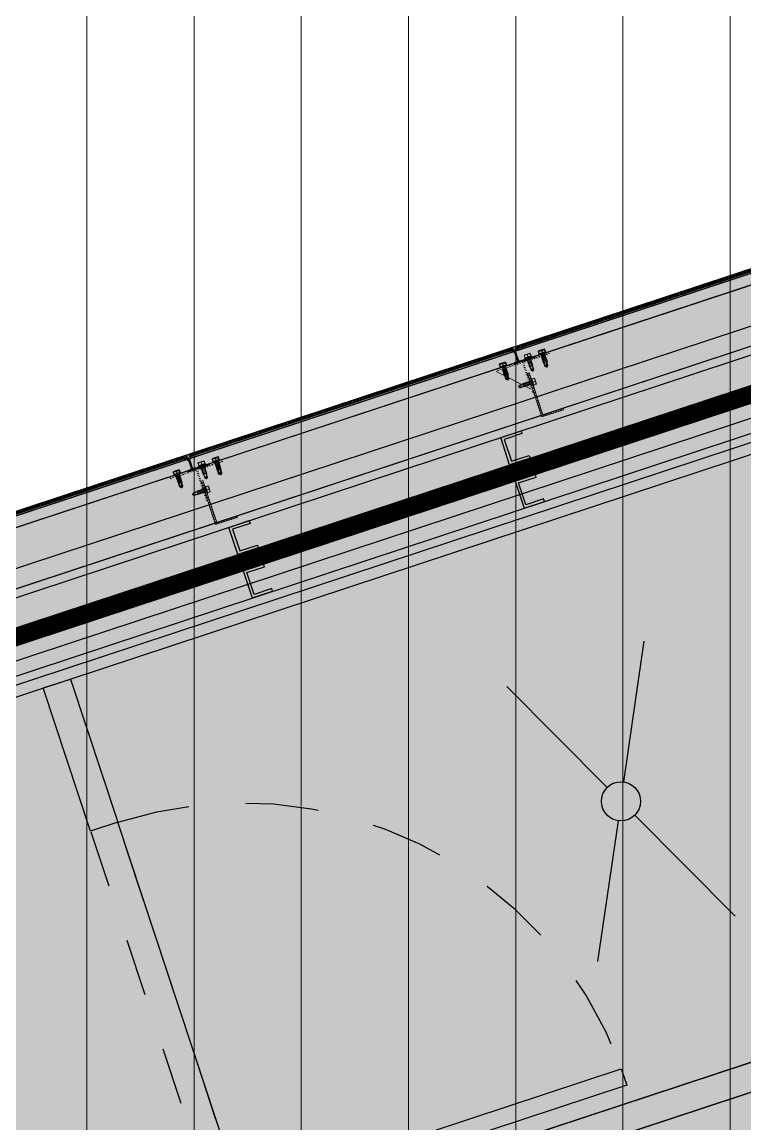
# Model space of a CAD drawing. Header units: metres. Extents: x 678805 to 1359287, y 2747329 to 5497370.
# Drawn here: x 679895.978 to 679897.241, y 2748654.445 to 2748656.371 of the extents above; entities that cross this region are included whole.
import ezdxf
from ezdxf.enums import TextEntityAlignment as Align

# ---------------------------------------------------------------- set-up
doc = ezdxf.new("R2010")
doc.units = ezdxf.units.M
for name, pattern in [('XREF_MON_BUILDINGS$0$DASHED2', [9.524999999999999, 6.35, -3.175]), ('XREF_MON_BUILDINGS$0$Hidden', [0.004, 0.002, -0.002]), ('XREF_MON_BUILDINGS$0$RAYITAS500', [0.2, 0.1, -0.1])]:
    doc.linetypes.add(name, pattern=pattern)
for name, color, linetype in [('00_XREF_MON_HSC_PAVEMENT', 7, 'Continuous'), ('00_XREF_TWQ_BUILDINGS', 7, 'Continuous'), ('XREF_MON_BUILDINGS$0$00-Modulos DEFINIDOS', 7, 'Continuous'), ('XREF_MON_BUILDINGS$0$00-Modulos ROOFS', 2, 'Continuous'), ('XREF_MON_BUILDINGS$0$02-L-01_Structure t2', 7, 'Continuous'), ('XREF_MON_BUILDINGS$0$02-L-01_Struture aux', 4, 'Continuous'), ('XREF_MON_BUILDINGS$0$02-L-06_Doors & Windows', 6, 'Continuous'), ('XREF_MON_BUILDINGS$0$02-L-Insulation', 252, 'Continuous'), ('XREF_MON_BUILDINGS$0$02-L-INT Panel', 5, 'Continuous'), ('XREF_MON_BUILDINGS$0$02-L-panel', 5, 'Continuous'), ('XREF_MON_BUILDINGS$0$02-L-panel lines', 7, 'Continuous'), ('XREF_MON_BUILDINGS$0$02-L-Projection 2', 8, 'Continuous')]:
    doc.layers.add(name, color=color, linetype=linetype)
for name, color, linetype, true_color in [('02-L-Waterfeatures 01', 7, 'Continuous', 0x4da6ff), ('XREF_MON_BUILDINGS$0$0-WIPEOUTS', 7, 'Continuous', 0xffffff), ('XREF_MON_BUILDINGS$0$02-L-06_Walls HATCH 01', 9, 'Continuous', 0x808080)]:
    doc.layers.add(name, color=color, linetype=linetype, true_color=true_color)
doc.layers.add('XREF_MON_BUILDINGS$0$00-AUX STRUCTURE', color=3, linetype='Continuous', plot=False)
for name, color, linetype, lineweight in [('XREF_MON_BUILDINGS$0$02-H-251', 251, 'Continuous', 0), ('XREF_MON_BUILDINGS$0$02-H-254', 254, 'Continuous', 0), ('XREF_MON_BUILDINGS$0$02-L-01_Structure L', 7, 'Continuous', 5), ('XREF_MON_BUILDINGS$0$02-L-01_Structure T', 8, 'Continuous', 5), ('XREF_MON_GENERAL_LAYOUT$0$02-L-Material Change', 251, 'Continuous', 5)]:
    doc.layers.add(name, color=color, linetype=linetype, lineweight=lineweight)
for name, color, linetype, lineweight, true_color in [('XREF_MON_BUILDINGS$0$02-KH-01 Water_Toilets', 7, 'Continuous', 30, 0x3877ff), ('XREF_MON_HSC_PAVEMENT$0$03-TR-Pavement_01_Compacted Ground', 7, 'Continuous', 5, 0x5a4f30), ('XREF_MON_HSC_PAVEMENT$0$03-TR-Pavement_06_Concrete Slab in situ', 7, 'Continuous', 9, 0xf7f7f7)]:
    doc.layers.add(name, color=color, linetype=linetype, lineweight=lineweight, true_color=true_color)
doc.layers.get('XREF_MON_BUILDINGS$0$02-KH-01 Water_Toilets').off()
doc.styles.add('XREF_MON_GENERAL_LAYOUT$0$Standard', font='arial.ttf')
doc.linetypes.add('XREF_MON_BUILDINGS$0$BATTING', pattern='A,0.0001,-0.1,[134,ltypeshp.shx,S=0.1,R=0,X=-0.1,Y=0],-0.2,[134,ltypeshp.shx,S=0.1,R=180,X=0.1,Y=0],-0.1', length=0.4001)
pattern_1 = [(90, (652974.1167151183, 2717198.732228751), (-0.187325, 0), [])]

# ---------------------------------------------------------------- blocks, each defined once
blk = doc.blocks.new('XREF_MON_BUILDINGS$0$modulo kiosco')
at = {"layer": 'XREF_MON_BUILDINGS$0$0-WIPEOUTS', "true_color": 0xfcfcfc}
h = blk.add_hatch(color=7, dxfattribs=at)
h.dxf.hatch_style = 1
h.paths.add_polyline_path([(119.6986085139215, -61.62058441969566), (119.6986085125245, -56.82058442011476), (124.4986085132696, -56.82058442058042), (124.4986085123383, -61.62058442132547)])
at = {"layer": 'XREF_MON_BUILDINGS$0$00-Modulos ROOFS', "lineweight": 0}
blk.add_lwpolyline([(119.6986085139215, -61.62058441969566), (119.6986085125245, -56.82058442011476), (124.4986085132696, -56.82058442058042), (124.4986085123383, -61.62058442132547)], close=True, dxfattribs=at)
at = {"layer": 'XREF_MON_BUILDINGS$0$00-Modulos ROOFS'}
blk.add_lwpolyline([(124.4986085137352, -57.12058442062698), (124.4986085132696, -56.82058442058042), (124.1986085125245, -56.82058442151174), (119.9986085128039, -56.82058442034759), (119.6986085125245, -56.82058442011476), (119.6986085125245, -57.12058442085981), (119.6986085134558, -61.32058442058042), (119.6986085139215, -61.62058441969566), (119.9986085128039, -61.62058442062698), (124.1986085125245, -61.62058442109264), (124.4986085123383, -61.62058442132547), (124.4986085128039, -61.32058442081325)], close=True, dxfattribs=at)
blk = doc.blocks.new('XREF_MON_BUILDINGS$0$AUTORROSCANTE')
at = {"layer": 'XREF_MON_BUILDINGS$0$02-L-01_Structure t2', "color": 0}
for p, q in [((-31.20000000000002, 5.629165124598842), (-26.19999999999959, 5.62916512459816)), ((-31.19999999999999, -3.410605131648481e-13), (-26.19999999999976, 0)), ((-2.365309734828713, 2.5), (-25, 2.5)), ((0, 0), (-8.999999999999972, 2.5)), ((0, 0), (-3.600692283157343, -1.09366380576239)), ((0, 0), (-2.365309734828713, 2.5)), ((0, 0), (-2.365309734828713, -2.5)), ((-31.20000000000002, -5.629165124598899), (-26.19999999999948, -5.629165124599581)), ((-2.365309734828713, -2.5), (-25, -2.5)), ((-3.600692283157343, -1.09366380576239), (-2.365309734828713, -2.5))]:
    blk.add_line(p, q, dxfattribs=at)
at = {"layer": 'XREF_MON_BUILDINGS$0$02-L-01_Structure t2', "color": 253}
for p, q in [((-25, 3.149999999999977), (-8.999999999999943, 3.150000000000034)), ((-23.47427264461649, -3.14999999999992), (-25, 2.662522019210144)), ((-21.40651940967126, -3.14999999999992), (-23.06020473028568, 3.149999999999864)), ((-19.338766174726, -3.14999999999992), (-20.99245149534045, 3.14999999999992)), ((-17.27101293978083, -3.14999999999992), (-18.92469826039516, 3.150000000000034)), ((-15.20325970483566, -3.14999999999992), (-16.85694502544993, 3.150000000000034)), ((-13.1355064698904, -3.14999999999992), (-14.78919179050473, 3.149999999999977)), ((-11.06775323494514, -3.14999999999992), (-12.72143855555953, 3.149999999999977)), ((-9, -3.14999999999992), (-10.65368532061433, 3.150000000000034)), ((-9, -3.14999999999992), (-8.999999999999972, 3.150000000000034)), ((-25, -3.149999999999977), (-9, -3.149999999999977)), ((-3.600692283157343, -1.09366380576239), (-9, -2.5))]:
    blk.add_line(p, q, dxfattribs=at)
at = {"layer": 'XREF_MON_BUILDINGS$0$02-L-01_Structure t2', "color": 0}
for points in [[(-31.20000000000002, 5.629165124598842), (-26.19999999999996, 5.629165124598842), (-26.19999999999996, -5.629165124599581), (-31.20000000000002, -5.629165124599581)], [(-26.19999999999951, 6.5), (-25, 6.5), (-25, -6.500000000000057), (-26.19999999999951, -6.500000000000057)]]:
    blk.add_lwpolyline(points, close=True, dxfattribs=at)
for centre, start, end in [((-26.98608579049073, 2.367525475711773), 129.2840388374925, 214.1828116507075), ((-26.98608579049073, -2.366719793068796), 145.8304296466695, 230.7332658614822)]:
    blk.add_arc(centre, 4.213914209509284, start, end, dxfattribs=at)
blk = doc.blocks.new('XREF_MON_BUILDINGS$0$ULMA_Montante VV')
at = {"layer": 'XREF_MON_BUILDINGS$0$02-H-251', "ltscale": 125}
h = blk.add_hatch(dxfattribs=at)
h.set_pattern_fill('ANSI31', color=256, scale=0.001, angle=450, style=0)
h.set_pattern_definition([(134.9999999999999, (-0.05125000000043656, -0.00250000000005457), (-0.002245064030267289, -0.002245064030267287), [])])
edge = h.paths.add_edge_path()
edge.add_line((-0.05095000000073924, -0.00250000000005457), (0.04844999999841093, -0.00250000000005457))
edge.add_arc((0.04844999999841093, -0.002200000000129876), 0.0003, 270, 360)
edge.add_line((0.04874999999992724, -0.002200000000129876), (0.04874999999992724, -0.0003000000001520675))
edge.add_arc((0.04844999999841093, -0.0003000000001520675), 0.0003, 0, 90)
edge.add_line((0.04844999999841093, 0), (0, 0))
edge.add_line((0, 0), (0, 0.05719999999996617))
edge.add_arc((-0.0003000000015163096, 0.05719999999996617), 0.0003, 0, 90)
edge.add_line((-0.0003000000015163096, 0.05749999999989086), (-0.002200000000811997, 0.05749999999989086))
edge.add_arc((-0.002200000000811997, 0.05719999999996617), 0.0003, 90, 180)
edge.add_line((-0.002500000000509317, 0.05719999999996617), (-0.002500000000509317, 0))
edge.add_line((-0.002500000000509317, 0), (-0.05095000000073924, 0))
edge.add_arc((-0.05095000000073924, -0.0003000000001520675), 0.0003, 90, 180)
edge.add_line((-0.05125000000043656, -0.0003000000001520675), (-0.05125000000043656, -0.002200000000129876))
edge.add_arc((-0.05095000000073924, -0.002200000000129876), 0.0003, 180, 270)
blk = doc.blocks.new('XREF_MON_BUILDINGS$0$ULMA_Autotaladrante')
at = {"layer": 'XREF_MON_BUILDINGS$0$02-L-01_Structure T', "color": 252}
for p, q in [((-0.02500000000509317, 2.273736754432321e-13), (-0.02263469026956955, 0.00250000000005457)), ((-0.02500000000509317, 2.273736754432321e-13), (-0.01600000000325963, 0.00250000000005457)), ((-0.02500000000509317, 2.273736754432321e-13), (-0.02263469026956955, -0.002499999999599822)), ((-0.02500000000509317, 2.273736754432321e-13), (-0.02139930772136722, -0.001093663805477263)), ((-0.02263469026956955, 0.00250000000005457), (0, 0.00250000000005457)), ((0, 0.003150000000232467), (-0.01600000000325963, 0.003150000000232467)), ((-0.01600000000325963, -0.003149999999777719), (-0.01600000000325963, 0.003150000000232467)), ((-0.01600000000325963, -0.003149999999777719), (-0.01434631468237058, 0.003150000000232467)), ((-0.01393224676803584, -0.003149999999777719), (-0.01227856144714679, 0.003150000000232467)), ((-0.0118644935323573, -0.003149999999777719), (-0.01021080821146825, 0.003150000000232467)), ((-0.00979674029713351, -0.003149999999777719), (-0.008143054976244457, 0.003150000000232467)), ((-0.00772898706190972, -0.003149999999777719), (-0.006075301741020667, 0.003150000000232467)), ((-0.005661233826231182, -0.003149999999777719), (-0.004007548505342129, 0.003150000000232467)), ((-0.003593480591007392, -0.003149999999777719), (-0.001939795270118339, 0.003150000000232467)), ((-0.001525727355783602, -0.003149999999777719), (0, 0.002662522019363678)), ((0.006200000001172157, 0.005629165124673818), (0.001200000000153523, 0.005629165124673818)), ((0.006200000001172157, 2.273736754432321e-13), (0.001200000000153523, 2.273736754432321e-13)), ((-0.02139930772136722, -0.001093663805477263), (-0.02263469026956955, -0.002499999999599822)), ((-0.02263469026956955, -0.002499999999599822), (0, -0.002499999999599822)), ((-0.02139930772136722, -0.001093663805477263), (-0.01600000000325963, -0.002499999999599822)), ((0, -0.003149999999777719), (-0.01600000000325963, -0.003149999999777719)), ((0.006200000001172157, -0.005629165124219071), (0.001200000000153523, -0.005629165124219071))]:
    blk.add_line(p, q, dxfattribs=at)
for points in [[(0.001200000000153523, 0.006499999999959982), (0, 0.006499999999959982), (0, -0.006499999999732609), (0.001200000000153523, -0.006499999999732609)], [(0.006200000001172157, 0.005629165124673818), (0.001200000000153523, 0.005629165124673818), (0.001200000000153523, -0.005629165124219071), (0.006200000001172157, -0.005629165124219071)]]:
    blk.add_lwpolyline(points, close=True, dxfattribs=at)
for centre, start, end in [((0.001986085791031655, 0.002367525475847287), 325.8171883654993, 50.71596115511253), ((0.001986085791031655, -0.002366719792689764), 309.2667341381091, 34.16957033823044)]:
    blk.add_arc(centre, 0.004213914210367771, start, end, dxfattribs=at)
blk = doc.blocks.new('XREF_MON_BUILDINGS$0$ULMA_Escuadra40x80_Seccion')
at = {"layer": 'XREF_MON_BUILDINGS$0$02-H-251', "ltscale": 125}
h = blk.add_hatch(dxfattribs=at)
h.set_pattern_fill('ANSI31', color=256, scale=0.001, angle=360, style=0)
h.set_pattern_definition([(45, (0, 0), (-0.002245064030267288, 0.002245064030267289), [])])
h.paths.add_polyline_path([(0, 0.0799999999994725), (0.002999999989697244, 0.0799999999994725), (0.002999999989697244, 0.002999999999701686), (0.03999999999359716, 0.002999999999701686), (0.03999999999359716, 0), (0, 0)])
at = {"layer": 'XREF_MON_BUILDINGS$0$02-L-01_Structure L', "linetype": 'Continuous'}
blk.add_lwpolyline([(0, 0.0799999999994725), (0.002999999989697244, 0.0799999999994725), (0.002999999989697244, 0.002999999999701686), (0.03999999999359716, 0.002999999999701686), (0.03999999999359716, 0), (0, 0)], close=True, dxfattribs=at)
blk = doc.blocks.new('XREF_MON_BUILDINGS$0$Door 70cm')
at = {"layer": 'XREF_MON_BUILDINGS$0$02-L-06_Doors & Windows', "linetype": 'Continuous'}
blk.add_lwpolyline([(-150.6701453510832, -157.4291121601533), (-150.6701453510832, -158.1291121601533), (-150.6401453510832, -158.1291121601533), (-150.6401453510832, -157.4291121601533), (-150.6701453510832, -157.4291121601533)], dxfattribs=at)
at = {"layer": 'XREF_MON_BUILDINGS$0$02-L-06_Doors & Windows', "color": 8, "linetype": 'Continuous'}
blk.add_lwpolyline([(-150.6401453510832, -158.1291121601533), (-149.9551453510832, -158.1291121601533)], dxfattribs=at)
at = {"layer": 'XREF_MON_BUILDINGS$0$02-L-Projection 2', "linetype": 'XREF_MON_BUILDINGS$0$DASHED2', "ltscale": 0.02}
blk.add_arc((-150.6595386816637, -158.1333921167722), 0.7044063331592858, 0.3481299756714386, 88.42236453440704, dxfattribs=at)
blk = doc.blocks.new('XREF_MON_BUILDINGS$0$desague')
at = {"linetype": 'Continuous'}
for p, q in [((-0.04090263425324991, 0.02045131712662318), (-0.3371916059736151, 0.1685958029868022)), ((0.04090263425324991, 0.02045131712662318), (0.3371916059736151, 0.1685958029868022)), ((-0.04090263425324991, -0.02045131712662318), (-0.3371916059736151, -0.1685958029868022)), ((0.04090263425324991, -0.02045131712662318), (0.3371916059736151, -0.1685958029868022))]:
    blk.add_line(p, q, dxfattribs=at)
blk.add_circle((0, 0), 0.04573053532453741, dxfattribs=at)
blk = doc.blocks.new('XREF_MON_BUILDINGS$0$A$C61F93961')
at = {"layer": 'XREF_MON_BUILDINGS$0$02-H-251', "linetype": 'XREF_MON_BUILDINGS$0$Hidden', "ltscale": 125}
h = blk.add_hatch(dxfattribs=at)
h.set_pattern_fill('ANSI31', color=256, scale=0.001, angle=450, style=0)
h.set_pattern_definition([(135, (179.9727885436726, -258.6730629153784), (-0.002245064030267289, -0.002245064030267288), [])])
edge = h.paths.add_edge_path()
edge.add_line((9.611749099206982, -3.035072413907878), (9.611749099206982, -3.033072413907925))
edge.add_line((9.611749099206982, -3.033072413907925), (9.61199450972942, -3.026200919275775))
edge.add_line((9.61199450972942, -3.026200919275775), (9.612938593177724, -3.025322086256788))
edge.add_arc((9.61273418521575, -3.025102501683145), 0.0003, -47.04999999999998, 42.95000000001143)
edge.add_line((9.612953769789392, -3.024898093720944), (9.612074763140818, -3.023953823752104))
edge.add_line((9.612074763140818, -3.023953823752104), (9.612137274517927, -3.022203505216689))
edge.add_line((9.612137274517927, -3.022203505216689), (9.61308139666432, -3.021324636174208))
edge.add_arc((9.612876988701437, -3.021105051600339), 0.0003, -47.04999999998516, 42.95000000001143)
edge.add_line((9.61309657327508, -3.020900643638138), (9.612217530597782, -3.01995633496484))
edge.add_line((9.612217530597782, -3.01995633496484), (9.612680220031116, -3.007001030846945))
edge.add_arc((9.614678945739406, -3.007072413907858), 0.002, 90, 177.9545915111138, ccw=False)
edge.add_line((9.614678945739406, -3.005072413907905), (9.621408300219237, -3.005072413907905))
edge.add_line((9.621408300219237, -3.005072413907905), (9.630749099207215, -3.005072413907905))
edge.add_line((9.630749099207215, -3.005072413907905), (9.630749099207215, -3.010222413907863))
edge.add_line((9.630749099207215, -3.010222413907863), (9.631749099207418, -3.010222413907863))
edge.add_line((9.631749099207418, -3.010222413907863), (9.631749099207418, -3.004905020065403))
edge.add_arc((9.632049099207116, -3.004905020065403), 0.0003, -240.00000000000432, -180, ccw=False)
edge.add_line((9.631899099207267, -3.004645212444197), (9.634779483964458, -3.002982221529132))
edge.add_arc((9.63462948396461, -3.002722413907927), 0.0003, -59.99999999998553, 119.9999999999957)
edge.add_line((9.63447948396476, -3.002462606286722), (9.632199099206964, -3.003779187040559))
edge.add_arc((9.632049099207116, -3.003519379419354), 0.0003, -180, -60.00000000000432, ccw=False)
edge.add_line((9.631749099207418, -3.003519379419354), (9.631749099207418, -2.995772413907966))
edge.add_line((9.631749099207418, -2.995772413907966), (9.630749099207215, -2.995772413907966))
edge.add_line((9.630749099207215, -2.995772413907966), (9.630749099207215, -3.001772413907824))
edge.add_line((9.630749099207215, -3.001772413907824), (9.628999099206858, -3.001772413907824))
edge.add_arc((9.628999099206858, -3.002022413907875), 0.0002500000000000272, 90, 270)
edge.add_line((9.628999099206858, -3.002272413907926), (9.630749099207215, -3.002272413907926))
edge.add_line((9.630749099207215, -3.002272413907926), (9.630749099207215, -3.003272413907903))
edge.add_line((9.630749099207215, -3.003272413907903), (9.614504676365478, -3.003272413907903))
edge.add_arc((9.614504676365478, -3.00127241390795), 0.002, -172.55258314980222, -90, ccw=False)
edge.add_line((9.612521547897423, -3.001531646387443), (9.611749099206982, -2.99562241390789))
edge.add_line((9.611749099206982, -2.99562241390789), (9.609949099206979, -2.99562241390789))
edge.add_line((9.609949099206979, -2.99562241390789), (9.609949099206979, -3.035072413907878))
edge.add_line((9.609949099206979, -3.035072413907878), (9.611749099206982, -3.035072413907878))
h = blk.add_hatch(dxfattribs=at)
h.set_pattern_fill('ANSI31', color=256, scale=0.001, angle=450, style=0)
h.set_pattern_definition([(135, (179.9727885436726, -259.2730629153783), (-0.002245064030267289, -0.002245064030267288), [])])
edge = h.paths.add_edge_path()
edge.add_line((9.611749099206982, -3.635072413907878), (9.611749099206982, -3.633072413907925))
edge.add_line((9.611749099206982, -3.633072413907925), (9.61199450972942, -3.626200919275774))
edge.add_line((9.61199450972942, -3.626200919275774), (9.612938593177724, -3.625322086256787))
edge.add_arc((9.61273418521575, -3.625102501683145), 0.0003, -47.04999999999998, 42.95000000001143)
edge.add_line((9.612953769789392, -3.624898093720944), (9.612074763140818, -3.623953823752103))
edge.add_line((9.612074763140818, -3.623953823752103), (9.612137274517927, -3.622203505216689))
edge.add_line((9.612137274517927, -3.622203505216689), (9.61308139666432, -3.621324636174208))
edge.add_arc((9.612876988701437, -3.621105051600338), 0.0003, -47.04999999998516, 42.95000000001143)
edge.add_line((9.61309657327508, -3.620900643638137), (9.612217530597782, -3.61995633496484))
edge.add_line((9.612217530597782, -3.61995633496484), (9.612680220031116, -3.607001030846945))
edge.add_arc((9.614678945739406, -3.607072413907858), 0.002, 90, 177.9545915111138, ccw=False)
edge.add_line((9.614678945739406, -3.605072413907905), (9.621408300219237, -3.605072413907905))
edge.add_line((9.621408300219237, -3.605072413907905), (9.630749099207215, -3.605072413907905))
edge.add_line((9.630749099207215, -3.605072413907905), (9.630749099207215, -3.610222413907863))
edge.add_line((9.630749099207215, -3.610222413907863), (9.631749099207418, -3.610222413907863))
edge.add_line((9.631749099207418, -3.610222413907863), (9.631749099207418, -3.604905020065402))
edge.add_arc((9.632049099207116, -3.604905020065402), 0.0003, -240.00000000000432, -180, ccw=False)
edge.add_line((9.631899099207267, -3.604645212444197), (9.634779483964458, -3.602982221529132))
edge.add_arc((9.63462948396461, -3.602722413907927), 0.0003, -59.99999999998553, 119.9999999999957)
edge.add_line((9.63447948396476, -3.602462606286721), (9.632199099206964, -3.603779187040558))
edge.add_arc((9.632049099207116, -3.603519379419353), 0.0003, -180, -60.00000000000432, ccw=False)
edge.add_line((9.631749099207418, -3.603519379419353), (9.631749099207418, -3.595772413907966))
edge.add_line((9.631749099207418, -3.595772413907966), (9.630749099207215, -3.595772413907966))
edge.add_line((9.630749099207215, -3.595772413907966), (9.630749099207215, -3.601772413907824))
edge.add_line((9.630749099207215, -3.601772413907824), (9.628999099206858, -3.601772413907824))
edge.add_arc((9.628999099206858, -3.602022413907875), 0.0002500000000000272, 90, 270)
edge.add_line((9.628999099206858, -3.602272413907926), (9.630749099207215, -3.602272413907926))
edge.add_line((9.630749099207215, -3.602272413907926), (9.630749099207215, -3.603272413907902))
edge.add_line((9.630749099207215, -3.603272413907902), (9.614504676365478, -3.603272413907902))
edge.add_arc((9.614504676365478, -3.601272413907949), 0.002, -172.55258314980222, -90, ccw=False)
edge.add_line((9.612521547897423, -3.601531646387443), (9.611749099206982, -3.59562241390789))
edge.add_line((9.611749099206982, -3.59562241390789), (9.609949099206979, -3.59562241390789))
edge.add_line((9.609949099206979, -3.59562241390789), (9.609949099206979, -3.635072413907878))
edge.add_line((9.609949099206979, -3.635072413907878), (9.611749099206982, -3.635072413907878))
at = {"layer": 'XREF_MON_BUILDINGS$0$02-H-254', "ltscale": 125}
h = blk.add_hatch(dxfattribs=at)
h.set_pattern_fill('ANSI31', color=256, scale=0.0005, angle=90, style=0)
h.set_pattern_definition([(135, (179.8454849943585, -258.815821129914), (-0.001122532015133644, -0.001122532015133644), [])])
h.paths.add_polyline_path([(9.638642716506212, -3.001572413888352), (9.638642716506212, -2.406702950432615), (9.63371052834016, -2.406702950432615), (9.633712256478127, -3.001572413888352)])
h = blk.add_hatch(dxfattribs=at)
h.set_pattern_fill('ANSI31', color=256, scale=0.0005, angle=90, style=0)
h.set_pattern_definition([(135, (179.8454849943585, -259.415821129914), (-0.001122532015133644, -0.001122532015133644), [])])
h.paths.add_polyline_path([(9.638642716506212, -3.60157241388835), (9.638642716506212, -3.006702950432617), (9.63371052834016, -3.006702950432617), (9.633712256478127, -3.60157241388835)])
h = blk.add_hatch(dxfattribs=at)
h.set_pattern_fill('ANSI31', color=256, scale=0.0005, angle=90, style=0)
h.set_pattern_definition([(135, (179.8454849943585, -260.015821129914), (-0.001122532015133644, -0.001122532015133644), [])])
h.paths.add_polyline_path([(9.63855600410055, -4.216914942952938), (9.638642716506212, -3.606702950432616), (9.63371052834016, -3.606702950432616), (9.633625544072466, -4.216914942952938)])
at = {"layer": 'XREF_MON_BUILDINGS$0$02-L-06_Walls HATCH 01', "linetype": 'Continuous'}
h = blk.add_hatch(color=256, dxfattribs=at)
h.dxf.hatch_style = 1
h.paths.add_polyline_path([(8.321780518095522, -4.508008294719078), (8.271780518161734, -4.508008294719078), (8.271800267028397, -2.687139825976418), (8.271770260699657, -2.68711371287762), (8.271751806954828, -2.637064334883066), (8.271821318966307, -2.637090448337334), (8.321800266817995, -2.637041393060871)])
h = blk.add_hatch(color=256, dxfattribs=at)
h.dxf.hatch_style = 1
h.paths.add_polyline_path([(8.271780518161734, -4.508008294719078), (8.321780518095522, -4.508008294719078), (8.32176076922886, -2.687139825976418), (8.321790775560235, -2.687113463285714), (8.321809229305064, -2.63706408529116), (8.32173971729095, -2.637090448337334), (8.271760769439261, -2.637041393060871)])
h = blk.add_hatch(color=256, dxfattribs=at)
h.dxf.hatch_style = 1
h.paths.add_polyline_path([(9.066819491731628, -2.637140575268704), (9.066819491731628, -2.687197197726279), (9.330545332539401, -2.687197197726279), (9.330545332539451, -2.637140575268704)])
at = {"layer": 'XREF_MON_BUILDINGS$0$00-AUX STRUCTURE', "linetype": 'Continuous', "const_width": 0.03}
blk.add_lwpolyline([(9.430545332546615, -4.528008294720275), (9.430545332546611, -2.408008294712142)], dxfattribs=at)
at = {"layer": 'XREF_MON_BUILDINGS$0$02-L-01_Struture aux'}
for p, q in [((9.611811231239287, -4.782623754701834), (9.611811231239258, -0.03655882480038564)), ((9.611900430810607, -0.03655882480031813), (9.611900430824974, -4.782623754701904))]:
    blk.add_line(p, q, dxfattribs=at)
at = {"layer": 'XREF_MON_BUILDINGS$0$02-L-01_Struture aux', "linetype": 'Continuous'}
for p, q in [((9.415545332550337, -0.2880082947121352), (9.415545332550337, -4.528008294712128)), ((9.445545332549742, -0.2880082947121352), (9.445545332549742, -4.528008294712128))]:
    blk.add_line(p, q, dxfattribs=at)
at = {"layer": 'XREF_MON_BUILDINGS$0$02-L-01_Struture aux', "linetype": 'XREF_MON_BUILDINGS$0$Hidden'}
for p, q in [((9.609949099206979, -3.035072413907878), (9.609949099206979, -2.99562241390789)), ((9.609949099206979, -2.99562241390789), (9.611749099206982, -2.99562241390789)), ((9.612521547897423, -3.001531646387443), (9.611749099206982, -2.99562241390789)), ((9.614504676365478, -3.003272413907903), (9.630749099207215, -3.003272413907903)), ((9.628999099206858, -3.001572413907875), (9.630749099207215, -3.001572413907818)), ((9.628999099206858, -3.00207241390792), (9.630749099207215, -3.00207241390792)), ((9.630749099207215, -3.001572413907818), (9.630749099207215, -2.995772413907966)), ((9.630749099207215, -2.995772413907966), (9.631749099207418, -2.995772413907966)), ((9.630749099207215, -3.003272413907903), (9.630749099207215, -3.00207241390792)), ((9.631749099207418, -3.003519379419354), (9.631749099207418, -2.995772413907966)), ((9.634779483964458, -3.002982221529132), (9.631899099207267, -3.004645212444197)), ((9.63447948396476, -3.002462606286722), (9.632199099206964, -3.003779187040559)), ((9.612137274517927, -3.022203505216689), (9.612074763140818, -3.023953823752104)), ((9.61308139666432, -3.021324636174208), (9.612137274517927, -3.022203505216689)), ((9.612680220031116, -3.007001030846945), (9.612217530597782, -3.01995633496484)), ((9.61309657327508, -3.020900643638138), (9.612217530597782, -3.01995633496484)), ((9.614678945739406, -3.005072413907905), (9.621408300219237, -3.005072413907905)), ((9.621408300219237, -3.005072413907905), (9.630749099207215, -3.005072413907905)), ((9.630749099207215, -3.010222413907863), (9.630749099207215, -3.005072413907905)), ((9.630749099207215, -3.010222413907863), (9.631749099207418, -3.010222413907863)), ((9.631749099207418, -3.010222413907863), (9.631749099207418, -3.004905020065403)), ((9.609949099206979, -3.035072413907878), (9.611749099206982, -3.035072413907878)), ((9.61199450972942, -3.026200919275775), (9.611749099206982, -3.033072413907925)), ((9.611749099206982, -3.033822413907851), (9.611749099206982, -3.033072413907925)), ((9.611749099206982, -3.035072413907878), (9.611749099206982, -3.033072413907925)), ((9.612938593177724, -3.025322086256788), (9.61199450972942, -3.026200919275775)), ((9.612953769789392, -3.024898093720944), (9.612074763140818, -3.023953823752104)), ((9.609949099206979, -3.635072413907878), (9.609949099206979, -3.59562241390789)), ((9.609949099206979, -3.59562241390789), (9.611749099206982, -3.59562241390789)), ((9.612521547897423, -3.601531646387443), (9.611749099206982, -3.59562241390789)), ((9.630749099207215, -3.601572413907817), (9.630749099207215, -3.595772413907966)), ((9.630749099207215, -3.595772413907966), (9.631749099207418, -3.595772413907966)), ((9.631749099207418, -3.603519379419353), (9.631749099207418, -3.595772413907966)), ((9.612680220031116, -3.607001030846945), (9.612217530597782, -3.61995633496484)), ((9.61309657327508, -3.620900643638137), (9.612217530597782, -3.61995633496484)), ((9.614504676365478, -3.603272413907902), (9.630749099207215, -3.603272413907902)), ((9.614678945739406, -3.605072413907905), (9.621408300219237, -3.605072413907905)), ((9.621408300219237, -3.605072413907905), (9.630749099207215, -3.605072413907905)), ((9.628999099206858, -3.601572413907874), (9.630749099207215, -3.601572413907817)), ((9.628999099206858, -3.602072413907919), (9.630749099207215, -3.602072413907919)), ((9.630749099207215, -3.603272413907902), (9.630749099207215, -3.602072413907919)), ((9.630749099207215, -3.610222413907863), (9.630749099207215, -3.605072413907905)), ((9.630749099207215, -3.610222413907863), (9.631749099207418, -3.610222413907863)), ((9.631749099207418, -3.610222413907863), (9.631749099207418, -3.604905020065402)), ((9.634779483964458, -3.602982221529132), (9.631899099207267, -3.604645212444197)), ((9.63447948396476, -3.602462606286721), (9.632199099206964, -3.603779187040558)), ((9.609949099206979, -3.635072413907878), (9.611749099206982, -3.635072413907878)), ((9.61199450972942, -3.626200919275774), (9.611749099206982, -3.633072413907925)), ((9.611749099206982, -3.633822413907851), (9.611749099206982, -3.633072413907925)), ((9.611749099206982, -3.635072413907878), (9.611749099206982, -3.633072413907925)), ((9.612938593177724, -3.625322086256787), (9.61199450972942, -3.626200919275774)), ((9.612137274517927, -3.622203505216689), (9.612074763140818, -3.623953823752103)), ((9.612953769789392, -3.624898093720944), (9.612074763140818, -3.623953823752103)), ((9.61308139666432, -3.621324636174208), (9.612137274517927, -3.622203505216689))]:
    blk.add_line(p, q, dxfattribs=at)
at = {"layer": 'XREF_MON_BUILDINGS$0$02-L-01_Struture aux'}
for points in [[(9.63093578655348, -4.677706764768628), (9.6309357828479, -0.03655882478554595)], [(9.6317059347177, -0.0365588247849491), (9.63170593842328, -4.677706764768628)]]:
    blk.add_lwpolyline(points, dxfattribs=at)
at = {"layer": 'XREF_MON_BUILDINGS$0$02-L-01_Struture aux', "linetype": 'Continuous'}
for points in [[(9.415545332537661, -3.070474451992053), (9.415545332544, -3.033008294700975), (9.365545332543988, -3.033008294700975), (9.365545332544016, -3.070474451992053), (9.370545332544012, -3.070474451992053), (9.370545332543983, -3.038008294700999), (9.410545332543151, -3.038008294700999), (9.410545332537666, -3.070474451999671), (9.415545332537661, -3.070474451999671)], [(9.445545332562418, -3.070474451992053), (9.44554533255608, -3.033008294700975), (9.495545332556091, -3.033008294700975), (9.495545332556063, -3.070474451992053), (9.490545332556067, -3.070474451992053), (9.490545332556096, -3.038008294700999), (9.450545332556928, -3.038008294700999), (9.450545332562413, -3.070474451999671), (9.445545332562418, -3.070474451999671)], [(9.415545332537661, -3.570474451992053), (9.415545332544, -3.533008294700975), (9.365545332543988, -3.533008294700975), (9.365545332544016, -3.570474451992053), (9.370545332544012, -3.570474451992053), (9.370545332543983, -3.538008294700999), (9.410545332543151, -3.538008294700999), (9.410545332537666, -3.570474451999671), (9.415545332537661, -3.570474451999671)], [(9.445545332562418, -3.570474451992053), (9.44554533255608, -3.533008294700975), (9.495545332556091, -3.533008294700975), (9.495545332556063, -3.570474451992053), (9.490545332556067, -3.570474451992053), (9.490545332556096, -3.538008294700999), (9.450545332556928, -3.538008294700999), (9.450545332562413, -3.570474451999671), (9.445545332562418, -3.570474451999671)]]:
    blk.add_lwpolyline(points, dxfattribs=at)
at = {"layer": 'XREF_MON_BUILDINGS$0$02-L-01_Struture aux', "linetype": 'XREF_MON_BUILDINGS$0$Hidden'}
for centre, radius, start, end in [((9.614504676365478, -3.00127241390795), 0.002, 187.4474168504476, 270), ((9.628999099206858, -3.001822413907869), 0.0002500000000000272, 90, 270), ((9.632049099207116, -3.003519379419354), 0.0003, 180, 299.9999999682885), ((9.63462948396461, -3.002722413907927), 0.0003, 299.9999999682885, 119.9999999682897), ((9.614678945739406, -3.007072413907858), 0.002, 90, 177.9545915139035), ((9.612876988701437, -3.021105051600339), 0.0003, 312.9500000717971, 42.95000000603294), ((9.632049099207116, -3.004905020065403), 0.0003, 119.9999999682897, 180), ((9.61273418521575, -3.025102501683145), 0.0003, 312.9499999742432, 42.95000000603294), ((9.614504676365478, -3.601272413907949), 0.002, 187.4474168504476, 270), ((9.614678945739406, -3.607072413907858), 0.002, 90, 177.9545915139035), ((9.628999099206858, -3.601822413907868), 0.0002500000000000272, 90, 270), ((9.632049099207116, -3.603519379419353), 0.0003, 180, 299.9999999682885), ((9.632049099207116, -3.604905020065402), 0.0003, 119.9999999682897, 180), ((9.63462948396461, -3.602722413907927), 0.0003, 299.9999999682885, 119.9999999682897), ((9.61273418521575, -3.625102501683145), 0.0003, 312.9499999742432, 42.95000000603294), ((9.612876988701437, -3.621105051600338), 0.0003, 312.9500000717971, 42.95000000603294)]:
    blk.add_arc(centre, radius, start, end, dxfattribs=at)
at = {"layer": 'XREF_MON_BUILDINGS$0$02-L-Insulation', "linetype": 'XREF_MON_BUILDINGS$0$BATTING', "ltscale": 0.08}
blk.add_line((9.543911966299262, -0.08526374204590326), (9.543911966299262, -4.721374928473486), dxfattribs=at)
at = {"layer": 'XREF_MON_BUILDINGS$0$02-L-Insulation', "linetype": 'XREF_MON_BUILDINGS$0$BATTING', "ltscale": 0.04}
blk.add_line((9.390545332543681, -4.518008294721175), (9.390545332543681, -0.288008294721223), dxfattribs=at)
at = {"layer": 'XREF_MON_BUILDINGS$0$02-L-INT Panel', "linetype": 'Continuous'}
for p, q in [((9.510545332547949, -0.1280082947185619), (9.510545332546613, -4.688008294722612)), ((9.350545332549743, -0.2880082947205906), (9.350545332549743, -4.528008294720591)), ((9.365545332547882, -0.2880082947205906), (9.365545332547882, -4.528008294720591)), ((9.495545332549753, -0.2880082947205906), (9.495545332549753, -4.528008294720591)), ((9.510545332550052, -0.2880082947205906), (9.51054533254974, -4.528008294720591)), ((9.330545332549747, -0.3080082947205707), (9.330545332549747, -4.508008294720572))]:
    blk.add_line(p, q, dxfattribs=at)
at = {"layer": 'XREF_MON_BUILDINGS$0$02-L-panel'}
for points in [[(9.63371187693194, -2.406702950432615), (9.638642716506212, -2.406702950432615), (9.638642716506212, -3.001572413888352), (9.633717230809452, -3.001572413888352), (9.63371187693194, -2.406702950432615)], [(9.63371187693194, -3.006702950432617), (9.638642716506212, -3.006702950432617), (9.638642716506212, -3.60157241388835), (9.633717230809452, -3.60157241388835), (9.633717230809452, -3.006702950432617)], [(9.63371187693194, -3.606702950432616), (9.638642716506212, -3.606702950432616), (9.638553516934884, -4.216914942952938), (9.633628031238125, -4.216914942952938), (9.63371187693194, -3.606702950432616)]]:
    blk.add_lwpolyline(points, dxfattribs=at)
at = {"layer": 'XREF_MON_BUILDINGS$0$02-L-panel', "ltscale": 125}
for points in [[(9.633717230809452, -3.001572413888352), (9.638642716506212, -3.001572413888352)], [(9.633717230809452, -3.601572413888352), (9.638642716506212, -3.601572413888352)]]:
    blk.add_lwpolyline(points, dxfattribs=at)
at = {"layer": 'XREF_MON_BUILDINGS$0$02-L-panel lines', "linetype": 'XREF_MON_BUILDINGS$0$RAYITAS500'}
for p, q in [((9.066082266868563, -2.637140575268676), (7.526780255422953, -2.638099634162453)), ((8.32176076922886, -2.687139825976418), (9.066819491731628, -2.687197197726279))]:
    blk.add_line(p, q, dxfattribs=at)
at = {"layer": 'XREF_MON_BUILDINGS$0$02-L-panel lines'}
for points in [[(8.271800266882877, -2.637139841939687), (8.271800266882877, -2.637041393060871), (8.321800266816666, -2.637041393060871), (8.321780518095522, -4.508008294719078), (8.271780518161734, -4.508008294719078), (8.271800267028397, -2.687139825976418), (8.271780787790231, -2.68708901607606), (8.271741279864255, -2.637089031684626), (8.271800266882877, -2.637041070137501)], [(8.321760769374379, -2.637139841939687), (8.321760769374379, -2.637041393060871), (8.27176076944059, -2.637041393060871), (8.271780518161734, -4.508008294719078), (8.321780518095522, -4.508008294719078), (8.32176076922886, -2.687139825976418), (8.321780248469661, -2.687088766484154), (8.321819756395637, -2.63708878209272), (8.321760769374379, -2.637041070137501)]]:
    blk.add_lwpolyline(points, dxfattribs=at)
blk.add_lwpolyline([(9.33054592200805, -2.637140575268704), (9.33054592200805, -2.687197197726279), (9.066819491731628, -2.687197197726279), (9.066819491731628, -2.637140575268704)], close=True, dxfattribs=at)
at = {"linetype": 'Continuous', "xscale": 0.7500000000000002, "yscale": 0.7500000000000002, "zscale": 0.7500000000000002}
blk.add_blockref('XREF_MON_BUILDINGS$0$desague', (8.826124004278187, -3.533272810623464), dxfattribs=at)
at = {"layer": 'XREF_MON_BUILDINGS$0$02-L-01_Struture aux'}
for name, p, rotation in [('XREF_MON_BUILDINGS$0$ULMA_Montante VV', (9.607449099206839, -3.009922041994352), 90), ('XREF_MON_BUILDINGS$0$ULMA_Autotaladrante', (9.570114606370687, -3.015422041983024), 270.009482109194), ('XREF_MON_BUILDINGS$0$ULMA_Escuadra40x80_Seccion', (9.50737801087778, -3.012422041995146), 270), ('XREF_MON_BUILDINGS$0$ULMA_Autotaladrante', (9.613321780069391, -3.022689732298042), 0.004741052066469309), ('XREF_MON_BUILDINGS$0$ULMA_Montante VV', (9.607449099206839, -3.609922041994352), 90), ('XREF_MON_BUILDINGS$0$ULMA_Autotaladrante', (9.570114606370687, -3.615422041983024), 270.009482109194), ('XREF_MON_BUILDINGS$0$ULMA_Escuadra40x80_Seccion', (9.50737801087778, -3.612422041995146), 270), ('XREF_MON_BUILDINGS$0$ULMA_Autotaladrante', (9.613321780069391, -3.622689732298042), 0.004741052066469309)]:
    blk.add_blockref(name, p, dxfattribs=dict(at, rotation=rotation))
at = {"layer": 'XREF_MON_BUILDINGS$0$02-L-01_Struture aux', "xscale": -0.001000000003841706, "yscale": 0.000999999996565748, "zscale": 0.001}
for p in [(9.586999099302865, -2.976474707328018), (9.587121647092808, -3.048317753803028), (9.586999099302865, -3.576474707328018), (9.587121647092808, -3.648317753803028)]:
    blk.add_blockref('XREF_MON_BUILDINGS$0$AUTORROSCANTE', p, dxfattribs=at)
at = {"layer": 'XREF_MON_BUILDINGS$0$02-L-panel lines', "xscale": -1, "rotation": 180}
blk.add_blockref('XREF_MON_BUILDINGS$0$Door 70cm', (159.0219648428148, -160.8163093578797), dxfattribs=at)
blk = doc.blocks.new('XREF_MON_BUILDINGS')
at = {"layer": 'XREF_MON_BUILDINGS$0$02-KH-01 Water_Toilets', "linetype": 'Continuous', "rotation": 198.2706825756396}
blk.add_blockref('XREF_MON_BUILDINGS$0$modulo kiosco', (680030.9549282142, 2748635.189725386), dxfattribs=at)
at = {"layer": 'XREF_MON_BUILDINGS$0$00-Modulos DEFINIDOS', "rotation": 108.2706826400016}
blk.add_blockref('XREF_MON_BUILDINGS$0$A$C61F93961', (679896.4361926252, 2748645.51994199), dxfattribs=at)
blk = doc.blocks.new('XREF_MON_HSC_PAVEMENT')
at = {"layer": 'XREF_MON_HSC_PAVEMENT$0$03-TR-Pavement_01_Compacted Ground', "linetype": 'Continuous'}
h = blk.add_hatch(dxfattribs=at)
h.set_pattern_fill('ANSI31', color=256, scale=0.059, angle=45)
h.set_pattern_definition(pattern_1)
h.paths.add_polyline_path([(679891.0160709273, 2748657.15204901), (679891.9899451601, 2748654.202373384), (679897.99072814, 2748656.18353372), (679901.3201675279, 2748646.099217021), (679923.8851970467, 2748656.807149723), (679920.5510277859, 2748666.906413143)])
h = blk.add_hatch(dxfattribs=at)
h.set_pattern_fill('ANSI31', color=256, scale=0.059, angle=45)
h.set_pattern_definition(pattern_1)
h.paths.add_polyline_path([(679901.3286003172, 2748646.073674789), (679896.4362206, 2748645.519857257), (679891.9899451599, 2748654.202373384), (679897.9907274209, 2748656.183535898)], flags=17)
at = {"layer": 'XREF_MON_HSC_PAVEMENT$0$03-TR-Pavement_06_Concrete Slab in situ', "linetype": 'Continuous'}
h = blk.add_hatch(color=256, dxfattribs=at)
h.dxf.hatch_style = 1
h.paths.add_polyline_path([(679897.9907274209, 2748656.183535898), (679891.9899451599, 2748654.202373384), (679895.5772904027, 2748643.336934777), (679901.3286003172, 2748646.073674789)])
blk = doc.blocks.new('XREF_MON_GENERAL_LAYOUT')
at = {"layer": 'XREF_MON_GENERAL_LAYOUT$0$02-L-Material Change', "ltscale": 0.3}
blk.add_lwpolyline([(679901.3286003176, 2748646.073674788), (679897.990812765, 2748656.183561658), (679891.9899451599, 2748654.202373384)], dxfattribs=at)
at = {"style": 'XREF_MON_GENERAL_LAYOUT$0$Standard'}
for tag, height, rotation, p in [('604,00', 1, 330.2642936667779, (679905.770310239, 2748776.557787406)), ('603,00', 1, 330.2642936667779, (679901.860927013, 2748753.477248972)), ('600,00', 1, 133.8259836638873, (679944.5968217494, 2748745.152639077)), ('602,00', 1, 330.2642936667779, (679883.3191980837, 2748738.726865312)), ('601,00', 1, 117.8905743169221, (679920.9720408977, 2748732.870057053)), ('601,00', 1, 330.2642936667779, (679864.7774691544, 2748723.976481652)), ('600,00', 1, 40.88332108062335, (679777.4053656742, 2748705.443575754, 1.169999999973397)), ('602,00', 1, 330.2642936667779, (679941.2749349186, 2748705.483031567)), ('601,00', 1, 40.88332108062335, (679701.7983696235, 2748703.888586182, 1.169999999973397)), ('598,00', 0.9999999999999999, 62.09100844466732, (679810.2666232066, 2748702.618736548)), ('600,00', 1, 330.2642936667779, (679877.7814736818, 2748691.131234986)), ('600,00', 0.9999999999999999, 19.55108886768879, (679920.4438211058, 2748685.495504646)), ('601,00', 1, 330.2642936667779, (679934.8129193163, 2748683.803636156)), ('599,00', 1, 330.2642936667779, (679854.5671008349, 2748679.061113989)), ('600,00', 1, 88.39282059591216, (679743.9134691327, 2748675.571576328)), ('599,00', 0.9999999999999998, 20.60862043003912, (679924.2598928241, 2748675.216416284)), ('601,00', 1, 88.39282059591216, (679728.0345944045, 2748671.317844195, -2)), ('602,00', 1, 88.39282059591216, (679711.8257639392, 2748665.966083916, -1)), ('603,00', 1, 88.39282059591216, (679695.6151318625, 2748660.611015213)), ('599,00', 1, 40.88332108062335, (679788.8072719976, 2748655.829159783, 1.169999999973397)), ('601,00', 1, 40.88332108062335, (679627.6123405045, 2748644.602575284, 1.169999999973397)), ('603,00', 0.9999999999999999, 41.70580600405471, (679702.4989019763, 2748628.484392532, 1.169999999925494)), ('600,00', 1, 40.88332108062335, (679645.924961585, 2748597.926138933, 1.169999999973397)), ('599,00', 1, 34.22767859632935, (679673.5743901337, 2748555.136007577, 5.33999999991769))]:
    blk.add_attdef(tag, text='', height=height, rotation=rotation, dxfattribs=at).set_placement(p, align=Align.MIDDLE)
at = {"ltscale": 0.3, "style": 'XREF_MON_GENERAL_LAYOUT$0$Standard'}
for tag, height, rotation, p in [('603,50', 1, 330.2642936667779, (679911.500620042, 2748760.570188188)), ('602,50', 1, 330.2642936667779, (679892.8646878856, 2748745.846442295)), ('600,50', 1, 133.8259836638873, (679933.0482653556, 2748738.729379551)), ('601,50', 1, 330.2642936667779, (679873.5807466183, 2748731.671495228)), ('601,50', 0.9999999999999999, 101.285674792814, (679909.5220062692, 2748726.945334854)), ('602,50', 1, 330.2642936667779, (679948.6248547818, 2748713.859774644)), ('600,50', 1, 39.60595393010205, (679743.242567131, 2748706.971262414)), ('600,50', 1, 330.2642936667779, (679880.2659989139, 2748702.726026631)), ('600,50', 0.9999999999999999, 17.35374479888441, (679917.6150982407, 2748690.553931213)), ('599,50', 1, 330.2642936667779, (679867.1974978975, 2748684.716235158)), ('599,50', 0.9999999999999999, 18.89438680505554, (679921.7103896159, 2748680.578430657)), ('599,50', 1, 39.60595393010205, (679778.9914550197, 2748677.241243556)), ('600,50', 1, 88.39282059591216, (679735.9248694875, 2748673.586085743)), ('601,50', 1, 88.39282059591216, (679719.9062925801, 2748668.580993867)), ('602,50', 1, 88.39282059591216, (679703.4737899266, 2748663.451811911)), ('598,50', 1, 330.2642936667779, (679861.7651457089, 2748662.396830559)), ('601,50', 1, 39.60595393010205, (679610.5132742386, 2748662.061190253)), ('600,00', 0.9999999999999999, 41.70580600405471, (679752.30764285, 2748637.685423907)), ('601,00', 0.9999999999999999, 41.70580600405471, (679736.0440844187, 2748634.537594622)), ('599,00', 0.9999999999999999, 35.08346035422691, (679763.0433427037, 2748634.41500971, 1.169999999925494)), ('602,00', 0.9999999999999999, 41.70580600405471, (679720.1743132578, 2748633.095905716, 1.169999999925494)), ('600,00', 0.9999999999999999, 35.08346035422691, (679747.0628417195, 2748629.903108784, 1.169999999925494)), ('601,00', 0.9999999999999999, 35.08346035422691, (679731.2455695962, 2748625.23889635, 1.169999999925494)), ('600,50', 1, 39.60595393010205, (679636.919713499, 2748621.33866227)), ('602,00', 0.9999999999999999, 35.08346035422691, (679715.3997742002, 2748620.639385471, 1.169999999925494)), ('599,50', 1, 28.76039513677905, (679659.4816038228, 2748574.323313434))]:
    blk.add_attdef(tag, text='', height=height, rotation=rotation, dxfattribs=at).set_placement(p, align=Align.MIDDLE)

msp = doc.modelspace()

# ---------------------------------------------------------------- block references
at = {"layer": '00_XREF_MON_HSC_PAVEMENT'}
msp.add_blockref('XREF_MON_HSC_PAVEMENT', (0, 0), dxfattribs=at)

# ---------------------------------------------------------------- next in the draw order: block references
at = {"layer": '00_XREF_TWQ_BUILDINGS'}
msp.add_blockref('XREF_MON_BUILDINGS', (0, 0), dxfattribs=at)

# ---------------------------------------------------------------- next in the draw order: block references
msp.add_blockref('XREF_MON_BUILDINGS', (0, 0))

# ---------------------------------------------------------------- next in the draw order: block references
at = {"layer": '02-L-Waterfeatures 01', "color": 18, "true_color": 0x000000}
msp.add_blockref('XREF_MON_GENERAL_LAYOUT', (0, 0), dxfattribs=at)

doc.saveas('drawing.dxf')
